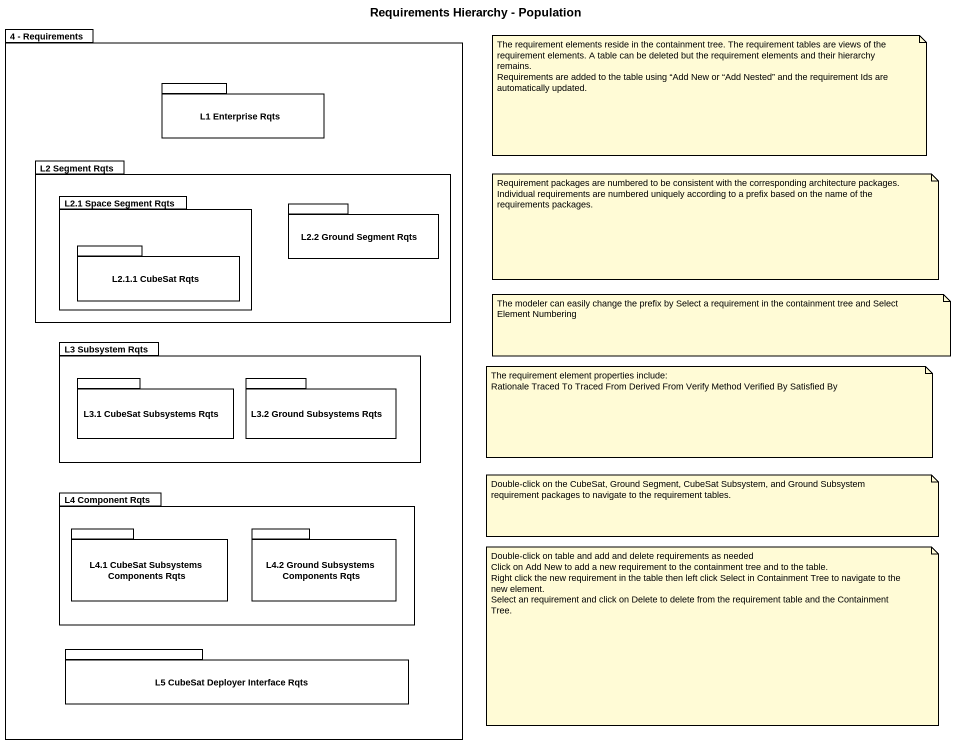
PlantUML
@startuml
title Requirements Hierarchy - Population
package "4 - Requirements" as p4_Requirements {
  package "L1 Enterprise Rqts" as L1_Enterprise_Rqts {
  }
  package "L2 Segment Rqts" as L2_Segment_Rqts {
    package "L2.1 Space Segment Rqts" as L2_1_Space_Segment_Rqts {
      package "L2.1.1 CubeSat Rqts" as L2_1_1_CubeSat_Rqts {
      }
    }
    package "L2.2 Ground Segment Rqts" as L2_2_Ground_Segment_Rqts {
    }
  }
  package "L3 Subsystem Rqts" as L3_Subsystem_Rqts {
    package "L3.1 CubeSat Subsystems Rqts" as L3_1_CubeSat_Subsystems_Rqts {
    }
    package "L3.2 Ground Subsystems Rqts" as L3_2_Ground_Subsystems_Rqts {
    }
  }
  package "L4 Component Rqts" as L4_Component_Rqts {
    package "L4.1 CubeSat Subsystems Components Rqts" as L4_1_CubeSat_Subsystems {
    }
    package "L4.2 Ground Subsystems Components Rqts" as L4_2_Ground_Subsystems {
    }
  }
  package "L5 CubeSat Deployer Interface Rqts" as L5_CubeSat_Deployer {
  }
}
note as N1
  The requirement elements reside in the containment tree. The requirement tables are views of the requirement elements. A table can be deleted but the requirement elements and their hierarchy remains.
  Requirements are added to the table using “Add New or “Add Nested” and the requirement Ids are automatically updated.
end note
note as N2
  Requirement packages are numbered to be consistent with the corresponding architecture packages.
  Individual requirements are numbered uniquely according to a prefix based on the name of the requirements packages.
end note
note as N3
  The modeler can easily change the prefix by Select a requirement in the containment tree and Select Element Numbering
end note
note as N4
  The requirement element properties include:
  Rationale Traced To Traced From Derived From Verify Method Verified By Satisfied By
end note
note as N5
  Double-click on the CubeSat, Ground Segment, CubeSat Subsystem, and Ground Subsystem requirement packages to navigate to the requirement tables.
end note
note as N6
  Double-click on table and add and delete requirements as needed
  Click on Add New to add a new requirement to the containment tree and to the table.
  Right click the new requirement in the table then left click Select in Containment Tree to navigate to the new element.
  Select an requirement and click on Delete to delete from the requirement table and the Containment Tree.
end note
@enduml
